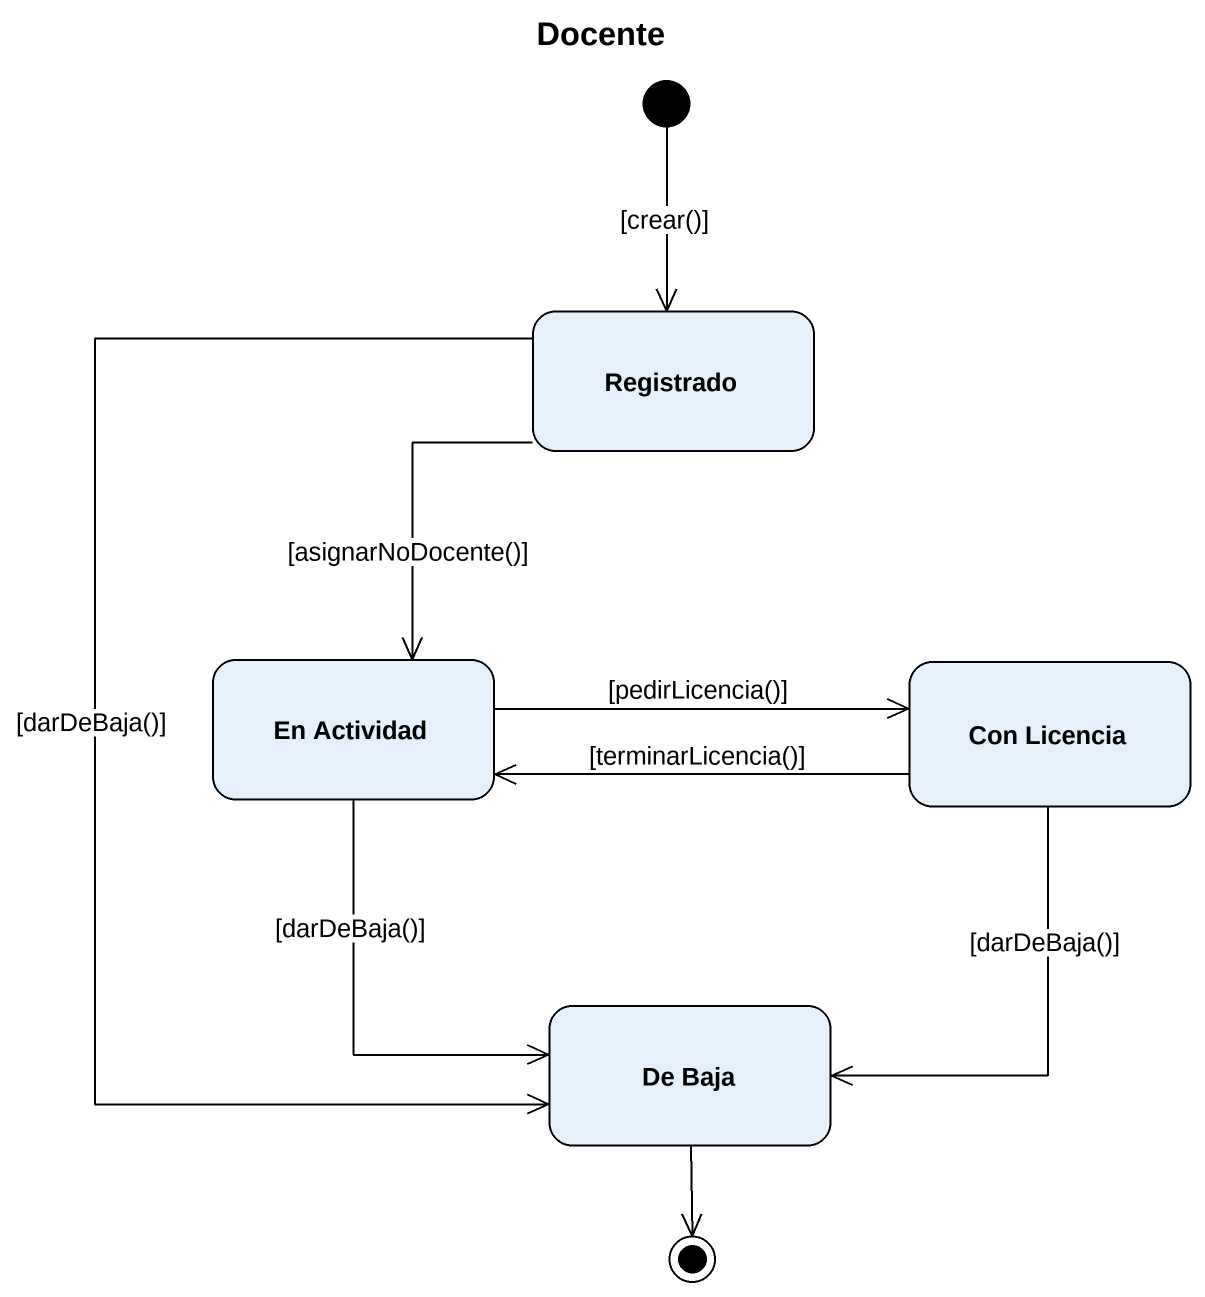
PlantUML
@startuml
title Docente
hide empty description
state Registrado
state "En Actividad" as En_Actividad
state "Con Licencia" as Con_Licencia
state "De Baja" as De_Baja
[*] --> Registrado : [crear()]
Registrado --> En_Actividad : [asignarNoDocente()]
Registrado --> De_Baja : [darDeBaja()]
En_Actividad -right-> Con_Licencia : [pedirLicencia()]
En_Actividad --> De_Baja : [darDeBaja()]
Con_Licencia -left-> En_Actividad : [terminarLicencia()]
Con_Licencia --> De_Baja : [darDeBaja()]
De_Baja --> [*]
@enduml
